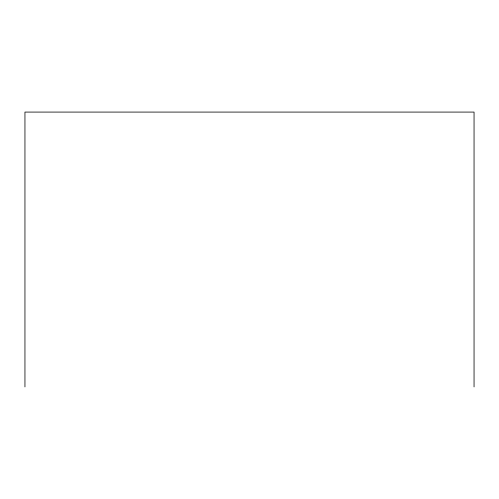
<?xml version="1.0" encoding="UTF-8"?>
<svg xmlns="http://www.w3.org/2000/svg" width="499" height="499" viewBox="0 0 499 499"><rect width="100%" height="100%" fill="white"/><g stroke="black" fill="none" stroke-linecap="round" stroke-linejoin="round"><path stroke-width="0.75" d="M474.05 386.918L474.05 112.082L24.95 112.082L24.95 386.918"/></g></svg>
